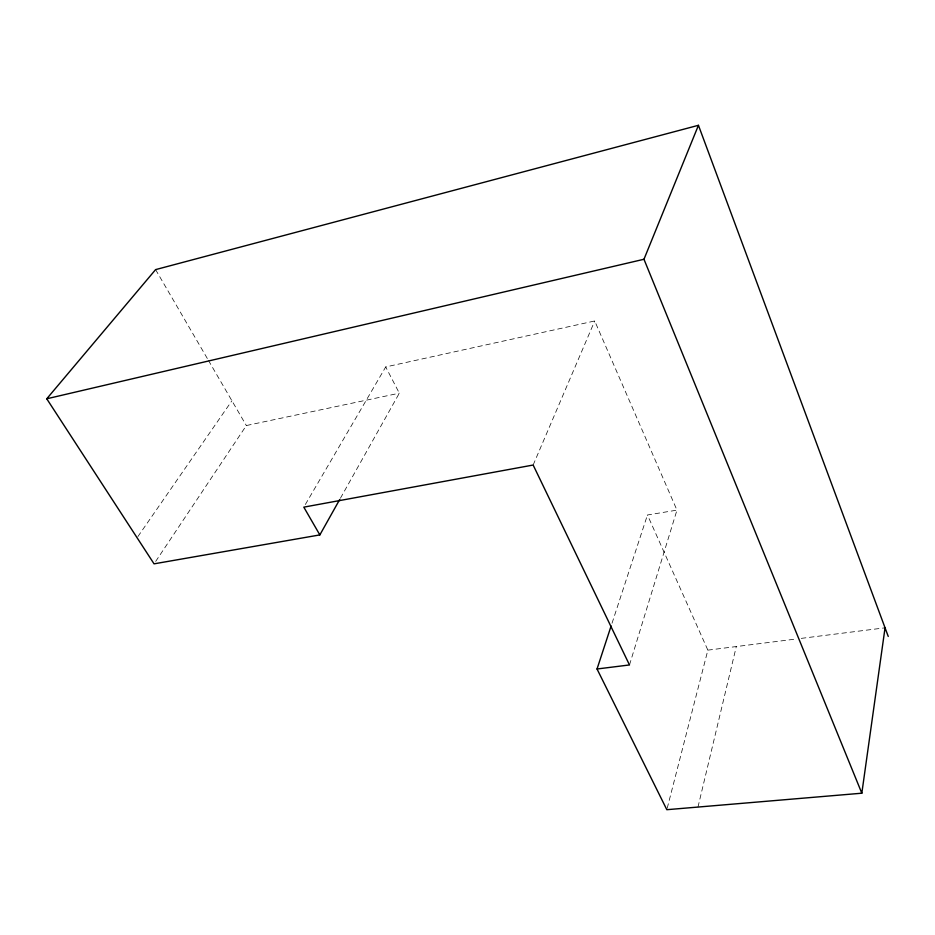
<?xml version="1.0" encoding="UTF-8"?>
<svg xmlns="http://www.w3.org/2000/svg" width="935" height="935" viewBox="0 0 935 935"><rect width="100%" height="100%" fill="white"/><g stroke="black" fill="none" stroke-linecap="round" stroke-linejoin="round"><path stroke-width="0.7" stroke-dasharray="4.67 3.51" d="M697.978 807.069L736.289 646.564M667.193 808.284L707.865 650.141L647.452 514.986L676.963 510.136L594.718 320.974L385.711 366.941L303.805 507.144M629.489 664.949L676.963 510.136M612.028 623.213L647.452 514.986M533.149 465.034L594.718 320.974M340.433 498.215L399.327 393.191L385.711 366.941M155.677 561.421L246.337 425.542L399.327 393.191M137.912 536.561L231.915 400.753M707.865 650.141L795.498 639.096M801.283 638.371L885.048 627.817M155.596 269.619L207.699 359.145M208.435 360.407L246.337 425.542"/><path stroke-width="1.4" d="M611.116 625.982L597.033 668.992L666.83 809.698L861.825 793.207L885.048 627.817M861.825 793.207L643.97 259.264L698.445 125.302L155.596 269.619L46.75 398.789L154.053 563.84L319.852 534.913L339.721 499.477M46.75 398.789L643.97 259.264M597.033 668.992L629.489 664.949L533.149 465.034L303.805 507.144L319.852 534.913M698.445 125.302L888.25 636.431"/></g></svg>
